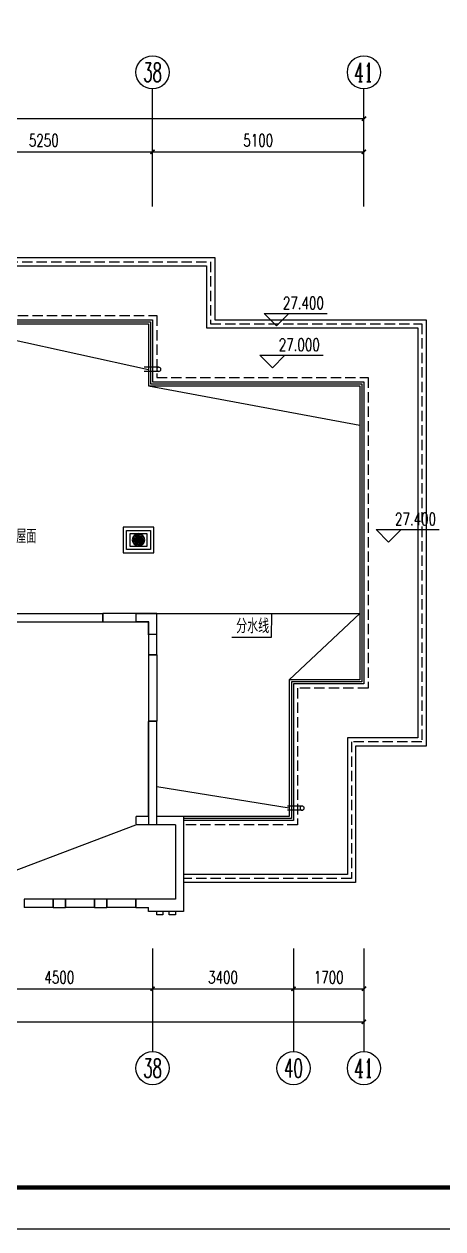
# Model space of a CAD drawing. Extents: x -993182 to -819982, y 169304 to 600104.
# Drawn here: x -845648 to -835544, y 233704 to 262810 of the extents above; entities that cross this region are included whole.
import ezdxf
from ezdxf.enums import TextEntityAlignment as Align

# ---------------------------------------------------------------- set-up
doc = ezdxf.new("R2010")
doc.units = 0
doc.header["$LTSCALE"] = 1000
doc.header["$MEASUREMENT"] = 0
doc.linetypes.add('DASH', pattern=[0.35, 0.25, -0.1])
for name, color, linetype in [('AXIS', 3, 'Continuous'), ('AXIS_TEXT', 7, 'Continuous'), ('DIM_ELEV', 3, 'Continuous'), ('DIM_LEAD', 3, 'Continuous'), ('PUB_HATCH', 8, 'Continuous'), ('PUB_TEXT', 7, 'Continuous'), ('PUB_TITLE', 146, 'Continuous'), ('WALL', 4, 'Continuous'), ('WINDOW', 2, 'Continuous'), ('保温', 6, 'Continuous'), ('屋面', 139, 'Continuous'), ('栏杆', 169, 'Continuous'), ('面层', 215, 'Continuous')]:
    doc.layers.add(name, color=color, linetype=linetype)
doc.styles.add('_TCH_AXIS', font='COMPLEX', dxfattribs={"bigfont": 'GBCBIG'})
doc.styles.add('_TCH_DIM', font='SIMPLEX', dxfattribs={"bigfont": 'GBCBIG'})
doc.styles.add('_TCH_DIM_T3', font='SIMPLEX', dxfattribs={"width": 0.705882, "bigfont": 'GBCBIG'})
doc.styles.add('_TCH_WINDOW', font='ICED', dxfattribs={"width": 0.8, "height": 3.5, "bigfont": 'BZHZ'})
doc.styles.add('COMPLEX', font='COMPLEX')
doc.styles.get("Standard").update_dxf_attribs({"font": 'gbenor.shx', "bigfont": 'gbcbig.shx'})
doc.dimstyles.new('_TCH_ARCH&&100', dxfattribs={"dimtxt": 297.5, "dimasz": 100, "dimexe": 250, "dimexo": 300, "dimgap": 126.25, "dimtad": 1, "dimdec": 0, "dimzin": 0, "dimdsep": 46, "dimtxsty": '_TCH_DIM_T3', "dimblk": 'ARCHTICK', "dimcen": 0.09, "dimclrt": 7, "dimazin": 2, "dimtfac": 1, "dimtdec": 0, "dimtix": 1, "dimtmove": 2, "dimatfit": 3, "dimfxl": 0, "dimtolj": 1, "dimtzin": 0, "dimarcsym": 0})

# ---------------------------------------------------------------- blocks, each defined once
blk = doc.blocks.new('A$C4E4A79F1')
at = {"color": 6}
for points in [[(0, 350), (0, 0)], [(100, 350), (100, 0)]]:
    blk.add_lwpolyline(points, dxfattribs=at)
blk.add_circle((50, 350), 50, dxfattribs=at)
blk = doc.blocks.new('A$C26F86BD8')
at = {"color": 6}
for points in [[(0, 310), (0, 620), (370, 620), (740, 620), (740, 310), (740, 0), (370, 0), (0, 0)], [(660, 310), (660, 540), (370, 540), (80, 540), (80, 310), (80, 80), (370, 80), (660, 80)]]:
    blk.add_lwpolyline(points, close=True, dxfattribs=at)
blk.add_lwpolyline([(160, 460), (580, 460), (580, 160), (160, 160), (160, 460)], dxfattribs=at)
for radius in [151, 15.1, 5.03]:
    blk.add_circle((370, 310), radius, dxfattribs=at)
at = {"layer": 'PUB_HATCH'}
for centre, start, end in [((281, 197), 57.8627, 115.0689), ((313, 178), 72.8627, 130.0689), ((255, 224), 42.8627, 100.0689), ((350, 168), 87.8627, 145.0689), ((236, 256), 27.8627, 85.0689), ((387, 167), 102.8627, 160.0689), ((227, 293), 12.8627, 70.0689), ((424, 176), 117.8627, 175.0689), ((228, 330), 357.8627, 55.0689), ((456, 195), 132.8627, 190.0689), ((483, 221), 147.8627, 205.0689), ((238, 367), 342.8627, 40.0689), ((502, 253), 162.8627, 220.0689), ((512, 290), 177.8627, 235.0689), ((513, 327), 192.8627, 250.0689), ((504, 364), 207.8627, 265.0689), ((257, 399), 327.8627, 25.0689), ((485, 396), 222.8627, 280.0689), ((284, 425), 312.8627, 10.0689), ((459, 423), 237.8627, 295.0689), ((316, 444), 297.8627, 355.0689), ((427, 442), 252.8627, 310.0689), ((353, 453), 282.8627, 340.0689), ((390, 452), 267.8627, 325.0689)]:
    blk.add_arc(centre, 144, start, end, dxfattribs=at)
blk = doc.blocks.new('q6')
at = {"color": 3, "const_width": 35}
blk.add_lwpolyline([(-468512, -610327), (-468512, -610527), (-468212, -610527), (-468212, -610827), (-468012, -610827), (-468012, -610327)], close=True, dxfattribs=at)
for points in [[(-468212, -615227), (-468212, -612927)], [(-468212, -612927), (-468012, -612927)], [(-468012, -615427), (-468012, -612927)], [(-468512, -615227), (-468212, -615227)], [(-468512, -615427), (-468512, -615227)], [(-468512, -615427), (-468012, -615427)]]:
    blk.add_lwpolyline(points, dxfattribs=at)
blk = doc.blocks.new('_AXISO')
blk.add_circle((0, 0), 0.5)
at = {"layer": 'AXIS_TEXT', "style": 'COMPLEX', "width": 1.041667}
blk.add_attdef('A', text='', height=0.56, dxfattribs=at).set_placement((-0.25, -0.28), (0.25, -0.28), align=Align.FIT)
blk = doc.blocks.new('_ArchTick')
at = {"color": 0, "linetype": 'ByBlock', "const_width": 0.4}
blk.add_lwpolyline([(-0.5, -0.5), (0.5, 0.5)], dxfattribs=at)
blk = doc.blocks.new('*D554')
at = {"layer": 'AXIS', "color": 0, "lineweight": -2}
for p, q in [((-254109, -485920), (-254109, -483544)), ((-198609, -485920), (-198609, -483544)), ((-254109, -483794), (-198609, -483794))]:
    blk.add_line(p, q, dxfattribs=at)
at = {"layer": 'Defpoints', "color": 0}
for p in [(-198609, -483794), (-254109, -486220), (-198609, -486220)]:
    blk.add_point(p, dxfattribs=at)
at = {"layer": 'AXIS', "color": 0, "lineweight": -2, "xscale": 100, "yscale": 100, "zscale": 100, "rotation": 180}
blk.add_blockref('_ArchTick', (-254109, -483794), dxfattribs=at)
at = {"layer": 'AXIS', "color": 0, "lineweight": -2, "xscale": 100, "yscale": 100, "zscale": 100}
blk.add_blockref('_ArchTick', (-198609, -483794), dxfattribs=at)
at = {"layer": 'AXIS', "color": 7, "insert": (-226359, -483519), "char_height": 297.5, "attachment_point": 5, "style": '_TCH_DIM_T3'}
blk.add_mtext('\\A1;55500', dxfattribs=at)
blk = doc.blocks.new('*D566')
at = {"layer": 'AXIS', "color": 0, "lineweight": -2}
for p, q in [((-208959, -485920), (-208959, -484344)), ((-208959, -484594), (-203709, -484594)), ((-203709, -485920), (-203709, -484344))]:
    blk.add_line(p, q, dxfattribs=at)
at = {"layer": 'Defpoints', "color": 0}
for p in [(-203709, -484594), (-208959, -486220), (-203709, -486220)]:
    blk.add_point(p, dxfattribs=at)
at = {"layer": 'AXIS', "color": 0, "lineweight": -2, "xscale": 100, "yscale": 100, "zscale": 100, "rotation": 180}
blk.add_blockref('_ArchTick', (-208959, -484594), dxfattribs=at)
at = {"layer": 'AXIS', "color": 0, "lineweight": -2, "xscale": 100, "yscale": 100, "zscale": 100}
blk.add_blockref('_ArchTick', (-203709, -484594), dxfattribs=at)
at = {"layer": 'AXIS', "color": 7, "insert": (-206334, -484319), "char_height": 297.5, "attachment_point": 5, "style": '_TCH_DIM_T3'}
blk.add_mtext('\\A1;5250', dxfattribs=at)
blk = doc.blocks.new('*D567')
at = {"layer": 'AXIS', "color": 0, "lineweight": -2}
for p, q in [((-203709, -485920), (-203709, -484344)), ((-203709, -484594), (-198609, -484594)), ((-198609, -485920), (-198609, -484344))]:
    blk.add_line(p, q, dxfattribs=at)
at = {"layer": 'Defpoints', "color": 0}
for p in [(-198609, -484594), (-203709, -486220), (-198609, -486220)]:
    blk.add_point(p, dxfattribs=at)
at = {"layer": 'AXIS', "color": 0, "lineweight": -2, "xscale": 100, "yscale": 100, "zscale": 100, "rotation": 180}
blk.add_blockref('_ArchTick', (-203709, -484594), dxfattribs=at)
at = {"layer": 'AXIS', "color": 0, "lineweight": -2, "xscale": 100, "yscale": 100, "zscale": 100}
blk.add_blockref('_ArchTick', (-198609, -484594), dxfattribs=at)
at = {"layer": 'AXIS', "color": 7, "insert": (-201159, -484319), "char_height": 297.5, "attachment_point": 5, "style": '_TCH_DIM_T3'}
blk.add_mtext('\\A1;5100', dxfattribs=at)
blk = doc.blocks.new('*D568')
at = {"layer": 'AXIS', "color": 0, "lineweight": -2}
for p, q in [((-254109, -503841), (-254109, -505863)), ((-198609, -503841), (-198609, -505863)), ((-254109, -505613), (-198609, -505613))]:
    blk.add_line(p, q, dxfattribs=at)
at = {"layer": 'Defpoints', "color": 0}
for p in [(-254109, -503541), (-198609, -503541), (-198609, -505613)]:
    blk.add_point(p, dxfattribs=at)
at = {"layer": 'AXIS', "color": 0, "lineweight": -2, "xscale": 100, "yscale": 100, "zscale": 100, "rotation": 180}
blk.add_blockref('_ArchTick', (-254109, -505613), dxfattribs=at)
at = {"layer": 'AXIS', "color": 0, "lineweight": -2, "xscale": 100, "yscale": 100, "zscale": 100}
blk.add_blockref('_ArchTick', (-198609, -505613), dxfattribs=at)
at = {"layer": 'AXIS', "color": 7, "insert": (-226359, -505338), "char_height": 297.5, "attachment_point": 5, "style": '_TCH_DIM_T3'}
blk.add_mtext('\\A1;55500', dxfattribs=at)
blk = doc.blocks.new('*D583')
at = {"layer": 'AXIS', "color": 0, "lineweight": -2}
for p, q in [((-208209, -503841), (-208209, -505063)), ((-203709, -503841), (-203709, -505063)), ((-208209, -504813), (-203709, -504813))]:
    blk.add_line(p, q, dxfattribs=at)
at = {"layer": 'Defpoints', "color": 0}
for p in [(-208209, -503541), (-203709, -503541), (-203709, -504813)]:
    blk.add_point(p, dxfattribs=at)
at = {"layer": 'AXIS', "color": 0, "lineweight": -2, "xscale": 100, "yscale": 100, "zscale": 100, "rotation": 180}
blk.add_blockref('_ArchTick', (-208209, -504813), dxfattribs=at)
at = {"layer": 'AXIS', "color": 0, "lineweight": -2, "xscale": 100, "yscale": 100, "zscale": 100}
blk.add_blockref('_ArchTick', (-203709, -504813), dxfattribs=at)
at = {"layer": 'AXIS', "color": 7, "insert": (-205959, -504538), "char_height": 297.5, "attachment_point": 5, "style": '_TCH_DIM_T3'}
blk.add_mtext('\\A1;4500', dxfattribs=at)
blk = doc.blocks.new('*D584')
at = {"layer": 'AXIS', "color": 0, "lineweight": -2}
for p, q in [((-203709, -503841), (-203709, -505063)), ((-200309, -503841), (-200309, -505063)), ((-203709, -504813), (-200309, -504813))]:
    blk.add_line(p, q, dxfattribs=at)
at = {"layer": 'Defpoints', "color": 0}
for p in [(-203709, -503541), (-200309, -503541), (-200309, -504813)]:
    blk.add_point(p, dxfattribs=at)
at = {"layer": 'AXIS', "color": 0, "lineweight": -2, "xscale": 100, "yscale": 100, "zscale": 100, "rotation": 180}
blk.add_blockref('_ArchTick', (-203709, -504813), dxfattribs=at)
at = {"layer": 'AXIS', "color": 0, "lineweight": -2, "xscale": 100, "yscale": 100, "zscale": 100}
blk.add_blockref('_ArchTick', (-200309, -504813), dxfattribs=at)
at = {"layer": 'AXIS', "color": 7, "insert": (-202009, -504538), "char_height": 297.5, "attachment_point": 5, "style": '_TCH_DIM_T3'}
blk.add_mtext('\\A1;3400', dxfattribs=at)
blk = doc.blocks.new('*D585')
at = {"layer": 'AXIS', "color": 0, "lineweight": -2}
for p, q in [((-200309, -503841), (-200309, -505063)), ((-198609, -503841), (-198609, -505063)), ((-200309, -504813), (-198609, -504813))]:
    blk.add_line(p, q, dxfattribs=at)
at = {"layer": 'Defpoints', "color": 0}
for p in [(-200309, -503541), (-198609, -503541), (-198609, -504813)]:
    blk.add_point(p, dxfattribs=at)
at = {"layer": 'AXIS', "color": 0, "lineweight": -2, "xscale": 100, "yscale": 100, "zscale": 100, "rotation": 180}
blk.add_blockref('_ArchTick', (-200309, -504813), dxfattribs=at)
at = {"layer": 'AXIS', "color": 0, "lineweight": -2, "xscale": 100, "yscale": 100, "zscale": 100}
blk.add_blockref('_ArchTick', (-198609, -504813), dxfattribs=at)
at = {"layer": 'AXIS', "color": 7, "insert": (-199459, -504538), "char_height": 297.5, "attachment_point": 5, "style": '_TCH_DIM_T3'}
blk.add_mtext('\\A1;1700', dxfattribs=at)
blk = doc.blocks.new('5#、7#楼参照')
at = {"color": 6}
for points in [[(-203808.8, -489864), (-208858.8, -488750.4)], [(-203808.8, -490250.4), (-198708.8, -491198)], [(-203608.8, -495750.4), (-198708.8, -495750.4)], [(-198708.8, -495750.4), (-200408.8, -497350.4)], [(-203608.8, -499929.5), (-200408.8, -500447)], [(-208411.1, -502479), (-204108.8, -500850.4)]]:
    blk.add_lwpolyline(points, dxfattribs=at)
at = {"layer": 'AXIS'}
for p, q in [((-203708.8, -485274.7), (-203708.8, -483074.4)), ((-198608.8, -485274.7), (-198608.8, -483074.4)), ((-203708.8, -504890.9), (-203708.8, -506333)), ((-200308.8, -504890.9), (-200308.8, -506333)), ((-198608.8, -504890.9), (-198608.8, -506333))]:
    blk.add_line(p, q, dxfattribs=at)
for centre in [(-203708.8, -482674.4), (-198608.8, -482674.4)]:
    blk.add_circle(centre, 400, dxfattribs=at)
at = {"layer": 'DIM_ELEV'}
for p, q in [((-200719.5, -488802), (-201019.5, -488502)), ((-201019.5, -488502), (-199494.7, -488502)), ((-200719.5, -488802), (-200419.5, -488502)), ((-200818.5, -489810), (-201118.5, -489510)), ((-201118.5, -489510), (-199593.7, -489510)), ((-200818.5, -489810), (-200518.5, -489510)), ((-198014, -494022.5), (-198314, -493722.5)), ((-198314, -493722.5), (-196789.2, -493722.5)), ((-198014, -494022.5), (-197714, -493722.5))]:
    blk.add_line(p, q, dxfattribs=at)
at = {"layer": 'DIM_LEAD'}
for p, q in [((-200842.1, -495750.4), (-200845.3, -496331.8)), ((-200845.3, -496331.8), (-201797.9, -496331.8))]:
    blk.add_line(p, q, dxfattribs=at)
at = {"layer": 'PUB_TITLE'}
blk.add_lwpolyline([(-265242.7, -510615.5), (-181142.7, -510615.5), (-181142.7, -451215.5), (-265242.7, -451215.5)], close=True, dxfattribs=at)
at = {"layer": 'PUB_TITLE', "const_width": 100}
blk.add_lwpolyline([(-262742.7, -509615.5), (-182142.7, -509615.5), (-182142.7, -452215.5), (-262742.7, -452215.5)], close=True, dxfattribs=at)
at = {"layer": 'WALL'}
for p, q in [((-203608.8, -495750.4), (-204908.8, -495750.4)), ((-204908.8, -495750.4), (-204908.8, -495950.4)), ((-204908.8, -495950.4), (-203808.8, -495950.4)), ((-203808.8, -495950.4), (-203808.8, -496750.4)), ((-203608.8, -496750.4), (-203608.8, -495750.4)), ((-203808.8, -496750.4), (-203608.8, -496750.4)), ((-203608.8, -498350.4), (-203808.8, -498350.4)), ((-203808.8, -498350.4), (-203808.8, -500850.4)), ((-203608.8, -500650.4), (-203608.8, -498350.4)), ((-203158.8, -500850.4), (-203808.8, -500850.4)), ((-202958.8, -500650.4), (-203608.8, -500650.4)), ((-203158.8, -500850.4), (-203158.8, -502650.4)), ((-202958.8, -500650.4), (-202958.8, -502950.4)), ((-205808.3, -502650.4), (-206108.8, -502650.4)), ((-206108.8, -502650.4), (-206108.8, -502850.4)), ((-205808.3, -502850.4), (-205808.3, -502650.4)), ((-204808.8, -502650.4), (-205108.3, -502650.4)), ((-205108.3, -502650.4), (-205108.3, -502850.4)), ((-204808.8, -502850.4), (-204808.8, -502650.4)), ((-203808.8, -502650.4), (-204108.8, -502650.4)), ((-204108.8, -502650.4), (-204108.8, -502850.4)), ((-203158.8, -502650.4), (-203808.8, -502650.4)), ((-206108.8, -502850.4), (-205808.3, -502850.4)), ((-205108.3, -502850.4), (-204808.8, -502850.4)), ((-204108.8, -502850.4), (-203808.8, -502850.4)), ((-203808.8, -502950.4), (-203808.8, -502850.4)), ((-202958.8, -502950.4), (-203808.8, -502950.4))]:
    blk.add_line(p, q, dxfattribs=at)
at = {"layer": 'WINDOW'}
for p, q in [((-207758.8, -495750.4), (-204908.8, -495750.4)), ((-207758.8, -495950.4), (-204908.8, -495950.4)), ((-203808.8, -496750.4), (-203808.8, -498350.4)), ((-203608.8, -496750.4), (-203608.8, -498350.4)), ((-206108.8, -502650.4), (-206808.8, -502650.4)), ((-205108.3, -502650.4), (-205808.3, -502650.4)), ((-204108.8, -502650.4), (-204808.8, -502650.4)), ((-206108.8, -502850.4), (-206808.8, -502850.4)), ((-205108.3, -502850.4), (-205808.3, -502850.4)), ((-204108.8, -502850.4), (-204808.8, -502850.4))]:
    blk.add_line(p, q, dxfattribs=at)
at = {"layer": 'WINDOW', "linetype": 'DASH'}
for p, q in [((-204908.8, -495950.4), (-204908.8, -495750.4)), ((-203608.8, -496750.4), (-203808.8, -496750.4)), ((-203808.8, -498350.4), (-203608.8, -498350.4)), ((-206808.8, -502650.4), (-206808.8, -502850.4)), ((-206108.8, -502850.4), (-206108.8, -502650.4)), ((-205808.3, -502650.4), (-205808.3, -502850.4)), ((-205108.3, -502850.4), (-205108.3, -502650.4)), ((-204808.8, -502650.4), (-204808.8, -502850.4)), ((-204108.8, -502850.4), (-204108.8, -502650.4))]:
    blk.add_line(p, q, dxfattribs=at)
at = {"layer": '保温'}
for points in [[(-203458.8, -502950.4), (-203458.8, -503030.4), (-203608.8, -503030.4), (-203608.8, -502950.4)], [(-203158.8, -502950.4), (-203158.8, -503030.4), (-203308.8, -503030.4), (-203308.8, -502950.4)]]:
    blk.add_lwpolyline(points, dxfattribs=at)
at = {"layer": '屋面', "color": 152}
for points in [[(-211308.8, -489150.4), (-210458.8, -489150.4), (-210458.8, -487150.4), (-202208.8, -487150.4), (-202208.8, -488650.4), (-197108.8, -488650.4), (-197108.8, -498950.4), (-198808.8, -498950.4), (-198808.8, -502250.4), (-202958.8, -502250.4)], [(-211308.8, -489350.4), (-210258.8, -489350.4), (-210258.8, -487350.4), (-202408.8, -487350.4), (-202408.8, -488850.4), (-197308.8, -488850.4), (-197308.8, -498750.4), (-199008.8, -498750.4), (-199008.8, -502050.4), (-202958.8, -502050.4)], [(-208858.8, -490350.4), (-208858.8, -488750.4), (-203808.8, -488750.4), (-203808.8, -490250.4), (-198708.8, -490250.4), (-198708.8, -497350.4), (-200408.8, -497350.4), (-200408.8, -500650.4), (-202958.8, -500650.4)]]:
    blk.add_lwpolyline(points, dxfattribs=at)
at = {"layer": '屋面', "color": 152, "linetype": 'DASH'}
for points in [[(-211308.8, -489250.4), (-210358.8, -489250.4), (-210358.8, -487250.4), (-202308.8, -487250.4), (-202308.8, -488750.4), (-197208.8, -488750.4), (-197208.8, -498850.4), (-198908.8, -498850.4), (-198908.8, -502150.4), (-202958.8, -502150.4)], [(-209058.8, -490350.4), (-209058.8, -490350.4), (-209058.8, -488550.4), (-203608.8, -488550.4), (-203608.8, -490050.4), (-198508.8, -490050.4), (-198508.8, -497550.4), (-200208.8, -497550.4), (-200208.8, -500850.4), (-202958.8, -500850.4)]]:
    blk.add_lwpolyline(points, dxfattribs=at)
at = {"layer": '栏杆'}
for points in [[(-208958.8, -490350.4), (-208958.8, -488650.4), (-203708.8, -488650.4), (-203708.8, -490150.4), (-198608.8, -490150.4), (-198608.8, -497450.4), (-200308.8, -497450.4), (-200308.8, -500750.4), (-202958.8, -500750.4)], [(-208908.8, -490350.4), (-208908.8, -488700.4), (-203758.8, -488700.4), (-203758.8, -490200.4), (-198658.8, -490200.4), (-198658.8, -497400.4), (-200358.8, -497400.4), (-200358.8, -500700.4), (-202958.8, -500700.4)]]:
    blk.add_lwpolyline(points, dxfattribs=at)
at = {"color": 6, "xscale": -1, "rotation": 270}
for p in [(-203908.1, -489900.4), (-200450.6, -500500.4)]:
    blk.add_blockref('A$C4E4A79F1', p, dxfattribs=at)
at = {"color": 6, "xscale": -1}
blk.add_blockref('A$C26F86BD8', (-203678.8, -494280.4), dxfattribs=at)
at = {"layer": 'AXIS'}
ref = blk.add_blockref('_AXISO', (-203708.8, -506733), dxfattribs=dict(at, xscale=800, yscale=800, zscale=800))
ref.add_attrib('A', '38', dxfattribs={"layer": 'AXIS_TEXT', "height": 452.55, "style": '_TCH_AXIS', "width": 0.636364}).set_placement((-203935.1, -506959.3), (-203482.5, -506959.3), align=Align.FIT)
ref = blk.add_blockref('_AXISO', (-200308.8, -506733), dxfattribs=dict(at, xscale=800, yscale=800, zscale=800))
ref.add_attrib('A', '40', dxfattribs={"layer": 'AXIS_TEXT', "height": 452.55, "style": '_TCH_AXIS', "width": 0.6}).set_placement((-200535.1, -506959.3), (-200082.5, -506959.3), align=Align.FIT)
ref = blk.add_blockref('_AXISO', (-198608.8, -506733), dxfattribs=dict(at, xscale=800, yscale=800, zscale=800))
ref.add_attrib('A', '41', dxfattribs={"layer": 'AXIS_TEXT', "height": 452.55, "style": '_TCH_AXIS', "width": 0.7}).set_placement((-198835.1, -506959.3), (-198382.5, -506959.3), align=Align.FIT)
at = {"layer": '面层'}
blk.add_blockref('q6', (264403, 114576.6), dxfattribs=at)
at = {"layer": 'AXIS', "color": 7, "style": '_TCH_AXIS'}
for s, width, p, p2 in [('38', 0.636364, (-203935.1, -482900.7), (-203482.5, -482900.7)), ('41', 0.7, (-198835.1, -482900.7), (-198382.5, -482900.7))]:
    blk.add_text(s, height=452.55, dxfattribs=dict(at, width=width)).set_placement(p, p2, align=Align.FIT)
at = {"layer": 'DIM_ELEV', "color": 7, "style": '_TCH_DIM', "width": 0.705882}
for s, p in [('27.400', (-200564.7, -488397)), ('27.000', (-200663.7, -489405)), ('27.400', (-197859.2, -493617.5))]:
    blk.add_text(s, height=297.5, dxfattribs=at).set_placement(p)
at = {"layer": 'DIM_LEAD', "color": 7, "style": '_TCH_WINDOW', "width": 0.8}
blk.add_text('分水线', height=350, dxfattribs=at).set_placement((-201692.9, -496226.8))
at = {"layer": 'AXIS'}
for p1, p2, distance, picture, middle in [((-254108.8, -486220), (-198608.8, -486220), 2425.6, '*D554', (-226358.8, -483519.4)), ((-208958.8, -486220), (-203708.8, -486220), 1625.6, '*D566', (-206333.8, -484319.4)), ((-203708.8, -486220), (-198608.8, -486220), 1625.6, '*D567', (-201158.8, -484319.4)), ((-254108.8, -503541), (-198608.8, -503541), -2072, '*D568', (-226358.8, -505338)), ((-208208.8, -503541), (-203708.8, -503541), -1272, '*D583', (-205958.8, -504538)), ((-203708.8, -503541), (-200308.8, -503541), -1272, '*D584', (-202008.8, -504538)), ((-200308.8, -503541), (-198608.8, -503541), -1272, '*D585', (-199458.8, -504538))]:
    dim = blk.add_aligned_dim(p1=p1, p2=p2, distance=distance, dimstyle='_TCH_ARCH&&100', dxfattribs=at)
    dim.commit()
    dim.dimension.update_dxf_attribs({"geometry": picture, "text_midpoint": middle})

msp = doc.modelspace()

# ---------------------------------------------------------------- block references
at = {"layer": '面层'}
msp.add_blockref('5#、7#楼参照', (-638840, 744319), dxfattribs=at)

# ---------------------------------------------------------------- texts
at = {"layer": 'PUB_TEXT'}
msp.add_text('屋面', height=337.6, dxfattribs=at).set_placement((-845838, 250268))

doc.saveas('drawing.dxf')
